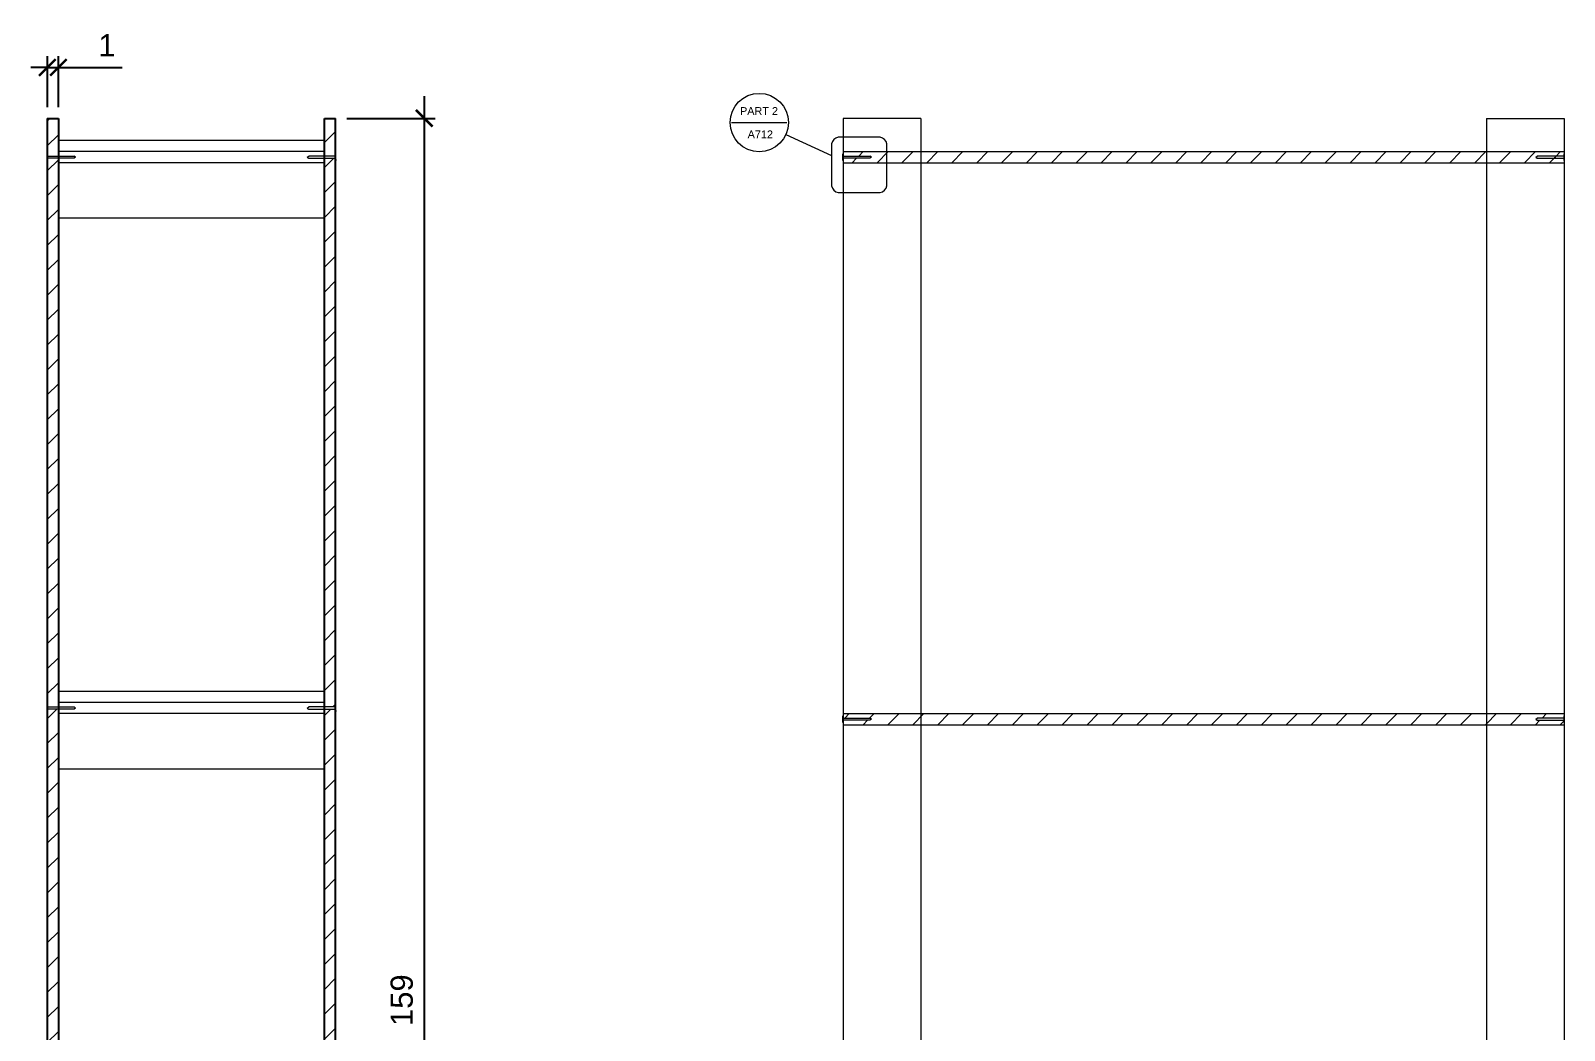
# Model space of a CAD drawing. Header units: centimetres. Extents: x 917 to 2835, y -35184 to -3253.
# Drawn here: x 1150.6 to 1288.9, y -3530 to -3439.9 of the extents above; entities that cross this region are included whole.
import ezdxf

# ---------------------------------------------------------------- set-up
doc = ezdxf.new("R2010")
doc.units = ezdxf.units.CM
for name, color, linetype, lineweight in [('A-ANNO-DIMS', 8, 'Continuous', 9), ('A-ANNO-SYMB', 3, 'Continuous', 18), ('A-FURN', 3, 'Continuous', 20), ('A-WALL-STUD', 9, 'Continuous', 5), ('sezione', 2, 'Continuous', 25)]:
    doc.layers.add(name, color=color, linetype=linetype, lineweight=lineweight)
doc.styles.get("Standard").update_dxf_attribs({"font": 'arial.ttf'})
doc.styles.add('stile2', font='calibril.ttf', dxfattribs={"height": 0.5})
doc.dimstyles.new('giulia', dxfattribs={"dimtxt": 2, "dimasz": 1.5, "dimexe": 1, "dimexo": 1, "dimgap": 1, "dimtad": 1, "dimtxsty": 'Standard', "dimblk": 'ARCHTICK', "dimcen": 2.5, "dimdle": 2, "dimadec": 0, "dimazin": 0, "dimtfac": 1, "dimtmove": 0, "dimatfit": 3, "dimldrblk": 'ARCHTICK', "dimfxl": 1, "dimarcsym": 0})

# ---------------------------------------------------------------- blocks, each defined once
blk = doc.blocks.new('_ArchTick')
at = {"color": 0, "linetype": 'ByBlock', "const_width": 0.15}
blk.add_lwpolyline([(-0.5, -0.5), (0.5, 0.5)], dxfattribs=at)
blk = doc.blocks.new('*D16')
at = {"layer": 'A-ANNO-DIMS', "color": 0, "lineweight": -2, "transparency": 16777216}
for p, q in [((1152.11, -3446.79), (1152.11, -3442.2)), ((1153.11, -3446.79), (1153.11, -3442.2)), ((1152.11, -3443.2), (1150.61, -3443.2)), ((1152.11, -3443.2), (1153.11, -3443.2)), ((1153.11, -3443.2), (1158.84, -3443.2))]:
    blk.add_line(p, q, dxfattribs=at)
at = {"layer": 'Defpoints', "color": 0, "transparency": 16777216}
for p in [(1153.11, -3443.2), (1152.11, -3447.79), (1153.11, -3447.79)]:
    blk.add_point(p, dxfattribs=at)
at = {"layer": 'A-ANNO-DIMS', "color": 0, "lineweight": -2, "transparency": 16777216, "xscale": 1.5, "yscale": 1.5, "zscale": 1.5}
blk.add_blockref('_ArchTick', (1152.11, -3443.2), dxfattribs=at)
at = {"layer": 'A-ANNO-DIMS', "color": 0, "lineweight": -2, "transparency": 16777216, "xscale": 1.5, "yscale": 1.5, "zscale": 1.5, "rotation": 180}
blk.add_blockref('_ArchTick', (1153.11, -3443.2), dxfattribs=at)
at = {"layer": 'A-ANNO-DIMS', "color": 0, "transparency": 16777216, "insert": (1157.47, -3441.2), "char_height": 2, "attachment_point": 5}
blk.add_mtext('1', dxfattribs=at)
blk = doc.blocks.new('*D44')
at = {"layer": 'A-ANNO-DIMS', "color": 0, "lineweight": -2, "transparency": 16777216}
for p, q in [((1186.09, -3445.79), (1186.09, -3608.79)), ((1179.1, -3447.79), (1187.09, -3447.79)), ((1179.1, -3606.79), (1187.09, -3606.79))]:
    blk.add_line(p, q, dxfattribs=at)
at = {"layer": 'Defpoints', "color": 0, "transparency": 16777216}
for p in [(1178.1, -3447.79), (1178.1, -3606.79), (1186.09, -3606.79)]:
    blk.add_point(p, dxfattribs=at)
at = {"layer": 'A-ANNO-DIMS', "color": 0, "lineweight": -2, "transparency": 16777216, "xscale": 1.5, "yscale": 1.5, "zscale": 1.5}
for p, rotation in [((1186.09, -3447.79), 90), ((1186.09, -3606.79), 270)]:
    blk.add_blockref('_ArchTick', p, dxfattribs=dict(at, rotation=rotation))
at = {"layer": 'A-ANNO-DIMS', "color": 0, "transparency": 16777216, "insert": (1184.07, -3527.29), "char_height": 2, "attachment_point": 5, "rotation": 90}
blk.add_mtext('159', dxfattribs=at)

msp = doc.modelspace()

# ---------------------------------------------------------------- hatches: boundary and pattern name
at = {"layer": 'A-WALL-STUD'}
h = msp.add_hatch(dxfattribs=at)
h.set_pattern_fill('ANSI31', color=256, scale=0.5)
h.paths.add_polyline_path([(1178.095, -3451.391), (1177.095, -3451.391), (1177.095, -3500.856), (1178.095, -3500.856)])
h.paths.add_polyline_path([(1178.095, -3447.794), (1177.095, -3447.794), (1177.095, -3451.195), (1178.095, -3451.195)])
h.paths.add_polyline_path([(1153.105, -3447.794), (1152.105, -3447.794), (1152.105, -3451.195), (1153.105, -3451.195)])
h.paths.add_polyline_path([(1153.105, -3451.391), (1152.105, -3451.391), (1152.105, -3500.856), (1153.105, -3500.856)])
h.paths.add_polyline_path([(1153.105, -3501.051), (1152.105, -3501.051), (1152.105, -3548.986), (1153.105, -3548.986)])
h.paths.add_polyline_path([(1178.095, -3501.051), (1177.095, -3501.051), (1177.095, -3551.536), (1178.095, -3551.536)])
h.paths.add_polyline_path([(1153.105, -3553.986), (1152.105, -3553.986), (1152.105, -3599.196), (1153.105, -3599.196)])
h.paths.add_polyline_path([(1178.095, -3551.731), (1177.095, -3551.731), (1177.095, -3599.196), (1178.095, -3599.196)])
h.paths.add_polyline_path([(1153.105, -3599.391), (1152.105, -3599.391), (1152.105, -3606.794), (1153.105, -3606.794)])
h.paths.add_polyline_path([(1178.095, -3599.391), (1177.095, -3599.391), (1177.095, -3606.794), (1178.095, -3606.794)])
h = msp.add_hatch(dxfattribs=at)
h.set_pattern_fill('ANSI31', color=256, scale=0.5)
h.paths.add_polyline_path([(1230.854, -3450.794), (1223.854, -3450.794), (1223.854, -3451.196), (1223.915, -3451.196), (1223.932, -3451.178), (1223.952, -3451.196), (1224.008, -3451.196), (1224.025, -3451.178), (1224.045, -3451.196), (1224.11, -3451.196), (1224.127, -3451.178), (1224.146, -3451.196), (1224.203, -3451.196), (1224.22, -3451.178), (1224.24, -3451.196), (1224.301, -3451.196), (1224.318, -3451.178), (1224.338, -3451.196), (1224.395, -3451.196), (1224.412, -3451.178), (1224.432, -3451.196), (1224.491, -3451.196), (1224.509, -3451.178), (1224.528, -3451.196), (1224.59, -3451.196), (1224.607, -3451.178), (1224.626, -3451.196), (1224.682, -3451.196), (1224.699, -3451.178), (1224.718, -3451.196), (1224.777, -3451.196), (1224.794, -3451.178), (1224.814, -3451.196), (1224.875, -3451.196), (1224.892, -3451.178), (1224.912, -3451.196), (1224.968, -3451.196), (1224.985, -3451.178), (1225.005, -3451.196), (1225.058, -3451.196), (1225.075, -3451.178), (1225.095, -3451.196), (1225.161, -3451.196), (1225.178, -3451.178), (1225.198, -3451.196), (1225.251, -3451.196), (1225.268, -3451.178), (1225.288, -3451.196), (1225.347, -3451.196), (1225.364, -3451.178), (1225.384, -3451.196), (1225.441, -3451.196), (1225.458, -3451.178), (1225.478, -3451.196), (1225.537, -3451.196), (1225.554, -3451.178), (1225.574, -3451.196), (1225.636, -3451.196), (1225.653, -3451.178), (1225.673, -3451.196), (1225.734, -3451.196), (1225.751, -3451.178), (1225.771, -3451.196), (1225.83, -3451.196), (1225.848, -3451.178), (1225.867, -3451.196), (1225.921, -3451.196), (1225.939, -3451.178), (1225.958, -3451.196), (1226.021, -3451.196), (1226.038, -3451.178), (1226.058, -3451.196), (1226.117, -3451.196), (1226.135, -3451.178), (1226.154, -3451.196), (1226.214, -3451.196), (1226.231, -3451.178), (1226.251, -3451.196), (1226.265, -3451.196), (1226.401, -3451.295), (1226.265, -3451.391), (1226.209, -3451.391), (1226.204, -3451.396), (1226.18, -3451.422), (1226.162, -3451.409), (1226.145, -3451.391), (1226.112, -3451.391), (1226.108, -3451.396), (1226.084, -3451.422), (1226.065, -3451.409), (1226.048, -3451.391), (1226.016, -3451.391), (1226.011, -3451.396), (1225.987, -3451.422), (1225.969, -3451.409), (1225.952, -3451.391), (1225.916, -3451.391), (1225.912, -3451.396), (1225.888, -3451.422), (1225.869, -3451.409), (1225.852, -3451.391), (1225.825, -3451.391), (1225.821, -3451.396), (1225.797, -3451.422), (1225.778, -3451.409), (1225.761, -3451.391), (1225.729, -3451.391), (1225.724, -3451.396), (1225.7, -3451.422), (1225.682, -3451.409), (1225.665, -3451.391), (1225.63, -3451.391), (1225.626, -3451.396), (1225.602, -3451.422), (1225.583, -3451.409), (1225.566, -3451.391), (1225.531, -3451.391), (1225.527, -3451.396), (1225.503, -3451.422), (1225.485, -3451.409), (1225.468, -3451.391), (1225.435, -3451.391), (1225.431, -3451.396), (1225.407, -3451.422), (1225.388, -3451.409), (1225.371, -3451.391), (1225.341, -3451.391), (1225.337, -3451.396), (1225.313, -3451.422), (1225.294, -3451.409), (1225.277, -3451.391), (1225.246, -3451.391), (1225.241, -3451.396), (1225.217, -3451.422), (1225.199, -3451.409), (1225.182, -3451.391), (1225.155, -3451.391), (1225.151, -3451.396), (1225.127, -3451.422), (1225.108, -3451.409), (1225.092, -3451.391), (1225.053, -3451.391), (1225.048, -3451.396), (1225.024, -3451.422), (1225.006, -3451.409), (1224.989, -3451.391), (1224.962, -3451.391), (1224.958, -3451.396), (1224.934, -3451.422), (1224.915, -3451.409), (1224.898, -3451.391), (1224.869, -3451.391), (1224.865, -3451.396), (1224.841, -3451.422), (1224.822, -3451.409), (1224.805, -3451.391), (1224.771, -3451.391), (1224.767, -3451.396), (1224.743, -3451.422), (1224.724, -3451.409), (1224.707, -3451.391), (1224.676, -3451.391), (1224.672, -3451.396), (1224.648, -3451.422), (1224.629, -3451.409), (1224.612, -3451.391), (1224.584, -3451.391), (1224.58, -3451.396), (1224.556, -3451.422), (1224.537, -3451.409), (1224.52, -3451.391), (1224.486, -3451.391), (1224.482, -3451.396), (1224.458, -3451.422), (1224.439, -3451.409), (1224.422, -3451.391), (1224.39, -3451.391), (1224.385, -3451.396), (1224.361, -3451.422), (1224.343, -3451.409), (1224.326, -3451.391), (1224.296, -3451.391), (1224.292, -3451.396), (1224.268, -3451.422), (1224.249, -3451.409), (1224.232, -3451.391), (1224.197, -3451.391), (1224.193, -3451.396), (1224.169, -3451.422), (1224.15, -3451.409), (1224.134, -3451.391), (1224.104, -3451.391), (1224.1, -3451.396), (1224.076, -3451.422), (1224.057, -3451.409), (1224.04, -3451.391), (1224.002, -3451.391), (1223.998, -3451.396), (1223.974, -3451.422), (1223.955, -3451.409), (1223.938, -3451.391), (1223.91, -3451.391), (1223.905, -3451.396), (1223.881, -3451.422), (1223.854, -3451.403), (1223.854, -3451.794), (1230.854, -3451.794)])
h.paths.add_polyline_path([(1281.854, -3450.794), (1230.854, -3450.794), (1230.854, -3451.794), (1281.854, -3451.794)])
h.paths.add_polyline_path([(1286.552, -3451.313), (1286.546, -3451.293), (1286.542, -3451.218), (1286.575, -3451.166), (1286.583, -3451.189), (1286.581, -3451.185), (1286.579, -3451.183), (1286.576, -3451.181), (1286.57, -3451.18), (1286.561, -3451.188), (1286.549, -3451.207), (1286.546, -3451.231), (1286.544, -3451.252), (1286.545, -3451.271), (1286.547, -3451.294), (1286.56, -3451.34), (1286.568, -3451.356), (1286.578, -3451.371), (1286.589, -3451.384), (1286.596, -3451.391), (1286.689, -3451.391), (1286.658, -3451.349), (1286.649, -3451.313), (1286.643, -3451.293), (1286.639, -3451.218), (1286.671, -3451.166), (1286.679, -3451.189), (1286.677, -3451.185), (1286.675, -3451.183), (1286.672, -3451.181), (1286.666, -3451.18), (1286.657, -3451.188), (1286.646, -3451.207), (1286.642, -3451.231), (1286.64, -3451.252), (1286.641, -3451.271), (1286.643, -3451.294), (1286.656, -3451.34), (1286.664, -3451.356), (1286.675, -3451.371), (1286.685, -3451.384), (1286.692, -3451.391), (1286.789, -3451.391), (1286.758, -3451.349), (1286.748, -3451.313), (1286.742, -3451.293), (1286.738, -3451.218), (1286.771, -3451.166), (1286.779, -3451.189), (1286.777, -3451.185), (1286.775, -3451.183), (1286.772, -3451.181), (1286.766, -3451.18), (1286.757, -3451.188), (1286.745, -3451.207), (1286.742, -3451.231), (1286.74, -3451.252), (1286.741, -3451.271), (1286.743, -3451.294), (1286.756, -3451.34), (1286.764, -3451.356), (1286.774, -3451.371), (1286.785, -3451.384), (1286.792, -3451.391), (1286.88, -3451.391), (1286.849, -3451.349), (1286.839, -3451.313), (1286.833, -3451.293), (1286.829, -3451.218), (1286.862, -3451.166), (1286.87, -3451.189), (1286.868, -3451.185), (1286.866, -3451.183), (1286.863, -3451.181), (1286.857, -3451.18), (1286.848, -3451.188), (1286.836, -3451.207), (1286.833, -3451.231), (1286.831, -3451.252), (1286.832, -3451.271), (1286.834, -3451.294), (1286.847, -3451.34), (1286.855, -3451.356), (1286.865, -3451.371), (1286.876, -3451.384), (1286.883, -3451.391), (1286.976, -3451.391), (1286.945, -3451.349), (1286.936, -3451.313), (1286.93, -3451.293), (1286.926, -3451.218), (1286.958, -3451.166), (1286.966, -3451.189), (1286.964, -3451.185), (1286.962, -3451.183), (1286.959, -3451.181), (1286.953, -3451.18), (1286.944, -3451.188), (1286.933, -3451.207), (1286.929, -3451.231), (1286.927, -3451.252), (1286.928, -3451.271), (1286.93, -3451.294), (1286.943, -3451.34), (1286.951, -3451.356), (1286.962, -3451.371), (1286.972, -3451.384), (1286.979, -3451.391), (1287.074, -3451.391), (1287.044, -3451.349), (1287.034, -3451.313), (1287.028, -3451.293), (1287.024, -3451.218), (1287.057, -3451.166), (1287.065, -3451.189), (1287.062, -3451.185), (1287.06, -3451.183), (1287.057, -3451.181), (1287.052, -3451.18), (1287.043, -3451.188), (1287.031, -3451.207), (1287.028, -3451.231), (1287.026, -3451.252), (1287.027, -3451.271), (1287.029, -3451.294), (1287.041, -3451.34), (1287.049, -3451.356), (1287.06, -3451.371), (1287.071, -3451.384), (1287.077, -3451.391), (1287.173, -3451.391), (1287.143, -3451.349), (1287.133, -3451.313), (1287.127, -3451.293), (1287.123, -3451.218), (1287.155, -3451.166), (1287.163, -3451.189), (1287.161, -3451.185), (1287.159, -3451.183), (1287.156, -3451.181), (1287.151, -3451.18), (1287.141, -3451.188), (1287.13, -3451.207), (1287.127, -3451.231), (1287.125, -3451.252), (1287.126, -3451.271), (1287.128, -3451.294), (1287.14, -3451.34), (1287.148, -3451.356), (1287.159, -3451.371), (1287.169, -3451.384), (1287.176, -3451.391), (1287.269, -3451.391), (1287.239, -3451.349), (1287.229, -3451.313), (1287.223, -3451.293), (1287.219, -3451.218), (1287.252, -3451.166), (1287.26, -3451.189), (1287.257, -3451.185), (1287.255, -3451.183), (1287.252, -3451.181), (1287.247, -3451.18), (1287.238, -3451.188), (1287.226, -3451.207), (1287.223, -3451.231), (1287.221, -3451.252), (1287.222, -3451.271), (1287.224, -3451.294), (1287.237, -3451.34), (1287.244, -3451.356), (1287.255, -3451.371), (1287.266, -3451.384), (1287.273, -3451.391), (1287.363, -3451.391), (1287.333, -3451.349), (1287.323, -3451.313), (1287.317, -3451.293), (1287.313, -3451.218), (1287.346, -3451.166), (1287.354, -3451.189), (1287.351, -3451.185), (1287.349, -3451.183), (1287.346, -3451.181), (1287.341, -3451.18), (1287.332, -3451.188), (1287.32, -3451.207), (1287.317, -3451.231), (1287.315, -3451.252), (1287.316, -3451.271), (1287.318, -3451.294), (1287.331, -3451.34), (1287.338, -3451.356), (1287.349, -3451.371), (1287.36, -3451.384), (1287.367, -3451.391), (1287.459, -3451.391), (1287.429, -3451.349), (1287.419, -3451.313), (1287.413, -3451.293), (1287.409, -3451.218), (1287.441, -3451.166), (1287.449, -3451.189), (1287.447, -3451.185), (1287.445, -3451.183), (1287.442, -3451.181), (1287.436, -3451.18), (1287.427, -3451.188), (1287.416, -3451.207), (1287.412, -3451.231), (1287.41, -3451.252), (1287.411, -3451.271), (1287.413, -3451.294), (1287.426, -3451.34), (1287.434, -3451.356), (1287.445, -3451.371), (1287.455, -3451.384), (1287.462, -3451.391), (1287.549, -3451.391), (1287.519, -3451.349), (1287.509, -3451.313), (1287.503, -3451.293), (1287.499, -3451.218), (1287.531, -3451.166), (1287.54, -3451.189), (1287.537, -3451.185), (1287.535, -3451.183), (1287.532, -3451.181), (1287.527, -3451.18), (1287.517, -3451.188), (1287.506, -3451.207), (1287.503, -3451.231), (1287.501, -3451.252), (1287.502, -3451.271), (1287.504, -3451.294), (1287.516, -3451.34), (1287.524, -3451.356), (1287.535, -3451.371), (1287.546, -3451.384), (1287.552, -3451.391), (1287.652, -3451.391), (1287.621, -3451.349), (1287.612, -3451.313), (1287.606, -3451.293), (1287.601, -3451.218), (1287.634, -3451.166), (1287.642, -3451.189), (1287.64, -3451.185), (1287.638, -3451.183), (1287.635, -3451.181), (1287.629, -3451.18), (1287.62, -3451.188), (1287.608, -3451.207), (1287.605, -3451.231), (1287.603, -3451.252), (1287.604, -3451.271), (1287.606, -3451.294), (1287.619, -3451.34), (1287.627, -3451.356), (1287.638, -3451.371), (1287.648, -3451.384), (1287.655, -3451.391), (1287.742, -3451.391), (1287.712, -3451.349), (1287.702, -3451.313), (1287.696, -3451.293), (1287.692, -3451.218), (1287.725, -3451.166), (1287.733, -3451.189), (1287.73, -3451.185), (1287.728, -3451.183), (1287.725, -3451.181), (1287.72, -3451.18), (1287.711, -3451.188), (1287.699, -3451.207), (1287.696, -3451.231), (1287.694, -3451.252), (1287.695, -3451.271), (1287.697, -3451.294), (1287.71, -3451.34), (1287.717, -3451.356), (1287.728, -3451.371), (1287.739, -3451.384), (1287.746, -3451.391), (1287.835, -3451.391), (1287.805, -3451.349), (1287.795, -3451.313), (1287.789, -3451.293), (1287.785, -3451.218), (1287.818, -3451.166), (1287.826, -3451.189), (1287.823, -3451.185), (1287.822, -3451.183), (1287.819, -3451.181), (1287.813, -3451.18), (1287.804, -3451.188), (1287.792, -3451.207), (1287.789, -3451.231), (1287.787, -3451.252), (1287.788, -3451.271), (1287.79, -3451.294), (1287.803, -3451.34), (1287.81, -3451.356), (1287.821, -3451.371), (1287.832, -3451.384), (1287.839, -3451.391), (1287.933, -3451.391), (1287.903, -3451.349), (1287.893, -3451.313), (1287.887, -3451.293), (1287.883, -3451.218), (1287.916, -3451.166), (1287.924, -3451.189), (1287.921, -3451.185), (1287.919, -3451.183), (1287.916, -3451.181), (1287.911, -3451.18), (1287.902, -3451.188), (1287.89, -3451.207), (1287.887, -3451.231), (1287.885, -3451.252), (1287.886, -3451.271), (1287.888, -3451.294), (1287.9, -3451.34), (1287.908, -3451.356), (1287.919, -3451.371), (1287.93, -3451.384), (1287.937, -3451.391), (1288.029, -3451.391), (1287.998, -3451.349), (1287.988, -3451.313), (1287.982, -3451.293), (1287.978, -3451.218), (1288.011, -3451.166), (1288.019, -3451.189), (1288.017, -3451.185), (1288.015, -3451.183), (1288.012, -3451.181), (1288.006, -3451.18), (1287.997, -3451.188), (1287.985, -3451.207), (1287.982, -3451.231), (1287.98, -3451.252), (1287.981, -3451.271), (1287.983, -3451.294), (1287.996, -3451.34), (1288.004, -3451.356), (1288.014, -3451.371), (1288.025, -3451.384), (1288.032, -3451.391), (1288.121, -3451.391), (1288.09, -3451.349), (1288.08, -3451.313), (1288.074, -3451.293), (1288.07, -3451.218), (1288.103, -3451.166), (1288.111, -3451.189), (1288.109, -3451.185), (1288.107, -3451.183), (1288.104, -3451.181), (1288.098, -3451.18), (1288.089, -3451.188), (1288.077, -3451.207), (1288.074, -3451.231), (1288.072, -3451.252), (1288.073, -3451.271), (1288.075, -3451.294), (1288.088, -3451.34), (1288.096, -3451.356), (1288.106, -3451.371), (1288.117, -3451.384), (1288.124, -3451.391), (1288.219, -3451.391), (1288.188, -3451.349), (1288.178, -3451.313), (1288.172, -3451.293), (1288.168, -3451.218), (1288.201, -3451.166), (1288.209, -3451.189), (1288.207, -3451.185), (1288.205, -3451.183), (1288.202, -3451.181), (1288.196, -3451.18), (1288.187, -3451.188), (1288.175, -3451.207), (1288.172, -3451.231), (1288.17, -3451.252), (1288.171, -3451.271), (1288.173, -3451.294), (1288.186, -3451.34), (1288.194, -3451.356), (1288.204, -3451.371), (1288.215, -3451.384), (1288.222, -3451.391), (1288.315, -3451.391), (1288.285, -3451.349), (1288.275, -3451.313), (1288.269, -3451.293), (1288.265, -3451.218), (1288.297, -3451.166), (1288.305, -3451.189), (1288.303, -3451.185), (1288.301, -3451.183), (1288.298, -3451.181), (1288.292, -3451.18), (1288.283, -3451.188), (1288.272, -3451.207), (1288.268, -3451.231), (1288.266, -3451.252), (1288.267, -3451.271), (1288.269, -3451.294), (1288.282, -3451.34), (1288.29, -3451.356), (1288.301, -3451.371), (1288.311, -3451.384), (1288.318, -3451.391), (1288.409, -3451.391), (1288.378, -3451.349), (1288.368, -3451.313), (1288.363, -3451.293), (1288.358, -3451.218), (1288.391, -3451.166), (1288.399, -3451.189), (1288.397, -3451.185), (1288.395, -3451.183), (1288.392, -3451.181), (1288.386, -3451.18), (1288.377, -3451.188), (1288.365, -3451.207), (1288.362, -3451.231), (1288.36, -3451.252), (1288.361, -3451.271), (1288.363, -3451.294), (1288.376, -3451.34), (1288.384, -3451.356), (1288.394, -3451.371), (1288.405, -3451.384), (1288.412, -3451.391), (1288.507, -3451.391), (1288.477, -3451.349), (1288.467, -3451.313), (1288.461, -3451.293), (1288.457, -3451.218), (1288.489, -3451.166), (1288.498, -3451.189), (1288.495, -3451.185), (1288.493, -3451.183), (1288.49, -3451.181), (1288.485, -3451.18), (1288.475, -3451.188), (1288.464, -3451.207), (1288.461, -3451.231), (1288.459, -3451.252), (1288.46, -3451.271), (1288.462, -3451.294), (1288.474, -3451.34), (1288.482, -3451.356), (1288.493, -3451.371), (1288.504, -3451.384), (1288.51, -3451.391), (1288.601, -3451.391), (1288.57, -3451.349), (1288.56, -3451.313), (1288.554, -3451.293), (1288.55, -3451.218), (1288.583, -3451.166), (1288.591, -3451.189), (1288.589, -3451.185), (1288.587, -3451.183), (1288.584, -3451.181), (1288.578, -3451.18), (1288.569, -3451.188), (1288.557, -3451.207), (1288.554, -3451.231), (1288.552, -3451.252), (1288.553, -3451.271), (1288.555, -3451.294), (1288.568, -3451.34), (1288.576, -3451.356), (1288.586, -3451.371), (1288.597, -3451.384), (1288.604, -3451.391), (1288.702, -3451.391), (1288.672, -3451.349), (1288.662, -3451.313), (1288.656, -3451.293), (1288.652, -3451.218), (1288.685, -3451.166), (1288.693, -3451.189), (1288.69, -3451.185), (1288.688, -3451.183), (1288.685, -3451.181), (1288.68, -3451.18), (1288.671, -3451.188), (1288.659, -3451.207), (1288.656, -3451.231), (1288.654, -3451.252), (1288.655, -3451.271), (1288.657, -3451.294), (1288.669, -3451.34), (1288.677, -3451.356), (1288.688, -3451.371), (1288.699, -3451.384), (1288.705, -3451.391), (1288.798, -3451.391), (1288.854, -3451.391, -0.2131341), (1288.854, -3451.195), (1288.854, -3450.794), (1281.854, -3450.794), (1281.854, -3451.794), (1288.854, -3451.794), (1288.854, -3451.391), (1288.82, -3451.391), (1288.761, -3451.391), (1288.752, -3451.423), (1288.686, -3451.391), (1288.659, -3451.391), (1288.651, -3451.423), (1288.585, -3451.391), (1288.566, -3451.391), (1288.557, -3451.423), (1288.491, -3451.391), (1288.468, -3451.391), (1288.459, -3451.423), (1288.393, -3451.391), (1288.374, -3451.391), (1288.365, -3451.423), (1288.299, -3451.391), (1288.278, -3451.391), (1288.269, -3451.423), (1288.203, -3451.391), (1288.179, -3451.391), (1288.171, -3451.423), (1288.105, -3451.391), (1288.087, -3451.391), (1288.079, -3451.423), (1288.013, -3451.391), (1287.992, -3451.391), (1287.984, -3451.423), (1287.917, -3451.391), (1287.894, -3451.391), (1287.886, -3451.423), (1287.819, -3451.391), (1287.801, -3451.391), (1287.793, -3451.423), (1287.726, -3451.391), (1287.711, -3451.391), (1287.702, -3451.423), (1287.636, -3451.391), (1287.608, -3451.391), (1287.599, -3451.423), (1287.533, -3451.391), (1287.518, -3451.391), (1287.509, -3451.423), (1287.443, -3451.391), (1287.422, -3451.391), (1287.414, -3451.423), (1287.347, -3451.391), (1287.328, -3451.391), (1287.32, -3451.423), (1287.253, -3451.391), (1287.232, -3451.391), (1287.223, -3451.423), (1287.157, -3451.391), (1287.133, -3451.391), (1287.124, -3451.423), (1287.058, -3451.391), (1287.035, -3451.391), (1287.026, -3451.423), (1286.96, -3451.391), (1286.939, -3451.391), (1286.93, -3451.423), (1286.864, -3451.391), (1286.848, -3451.391), (1286.839, -3451.423), (1286.773, -3451.391), (1286.748, -3451.391), (1286.739, -3451.423), (1286.673, -3451.391), (1286.651, -3451.391), (1286.643, -3451.423), (1286.577, -3451.391), (1286.593, -3451.391), (1286.562, -3451.349)])
h.paths.add_polyline_path([(1286.469, -3451.285), (1286.469, -3451.286), (1286.469, -3451.272)], flags=16)
h.paths.add_polyline_path([(1286.454, -3451.198), (1286.464, -3451.188), (1286.453, -3451.207), (1286.449, -3451.231), (1286.447, -3451.252), (1286.449, -3451.271), (1286.45, -3451.294), (1286.463, -3451.34), (1286.471, -3451.356), (1286.482, -3451.371), (1286.492, -3451.384), (1286.517, -3451.408), (1286.518, -3451.409), (1286.527, -3451.414), (1286.548, -3451.416), (1286.553, -3451.399), (1286.543, -3451.421), (1286.518, -3451.409), (1286.517, -3451.408), (1286.495, -3451.389), (1286.466, -3451.349), (1286.456, -3451.313), (1286.45, -3451.293), (1286.447, -3451.247)], flags=16)
h.paths.add_polyline_path([(1230.854, -3501.454), (1223.854, -3501.454), (1223.854, -3501.856), (1223.92, -3501.856), (1223.92, -3501.855), (1223.93, -3501.827), (1223.949, -3501.856), (1224.013, -3501.856), (1224.013, -3501.855), (1224.023, -3501.827), (1224.042, -3501.856), (1224.114, -3501.856), (1224.115, -3501.855), (1224.125, -3501.827), (1224.143, -3501.856), (1224.208, -3501.856), (1224.208, -3501.855), (1224.218, -3501.827), (1224.237, -3501.856), (1224.306, -3501.856), (1224.307, -3501.855), (1224.317, -3501.827), (1224.335, -3501.856), (1224.4, -3501.856), (1224.4, -3501.855), (1224.411, -3501.827), (1224.429, -3501.856), (1224.496, -3501.856), (1224.497, -3501.855), (1224.507, -3501.827), (1224.525, -3501.856), (1224.594, -3501.856), (1224.595, -3501.855), (1224.605, -3501.827), (1224.623, -3501.856), (1224.686, -3501.856), (1224.687, -3501.855), (1224.697, -3501.827), (1224.715, -3501.856), (1224.782, -3501.856), (1224.782, -3501.855), (1224.792, -3501.827), (1224.811, -3501.856), (1224.88, -3501.856), (1224.88, -3501.855), (1224.89, -3501.827), (1224.908, -3501.856), (1224.973, -3501.856), (1224.973, -3501.855), (1224.983, -3501.827), (1225.002, -3501.856), (1225.063, -3501.856), (1225.064, -3501.855), (1225.074, -3501.827), (1225.092, -3501.856), (1225.166, -3501.856), (1225.166, -3501.855), (1225.176, -3501.827), (1225.195, -3501.856), (1225.256, -3501.856), (1225.256, -3501.855), (1225.267, -3501.827), (1225.285, -3501.856), (1225.352, -3501.856), (1225.352, -3501.855), (1225.362, -3501.827), (1225.38, -3501.856), (1225.446, -3501.856), (1225.446, -3501.855), (1225.456, -3501.827), (1225.474, -3501.856), (1225.542, -3501.856), (1225.542, -3501.855), (1225.552, -3501.827), (1225.571, -3501.856), (1225.641, -3501.856), (1225.641, -3501.855), (1225.651, -3501.827), (1225.67, -3501.856), (1225.739, -3501.856), (1225.74, -3501.855), (1225.75, -3501.827), (1225.768, -3501.856), (1225.835, -3501.856), (1225.836, -3501.855), (1225.846, -3501.827), (1225.864, -3501.856), (1225.926, -3501.856), (1225.927, -3501.855), (1225.937, -3501.827), (1225.955, -3501.856), (1226.026, -3501.856), (1226.026, -3501.855), (1226.037, -3501.827), (1226.055, -3501.856), (1226.122, -3501.856), (1226.123, -3501.855), (1226.133, -3501.827), (1226.151, -3501.856), (1226.219, -3501.856), (1226.219, -3501.855), (1226.229, -3501.827), (1226.233, -3501.833), (1226.401, -3501.955), (1226.202, -3502.097), (1226.136, -3502.051), (1226.112, -3502.051), (1226.108, -3502.056), (1226.069, -3502.099), (1226.056, -3502.051), (1226.016, -3502.051), (1226.011, -3502.056), (1225.973, -3502.099), (1225.96, -3502.051), (1225.916, -3502.051), (1225.912, -3502.056), (1225.873, -3502.099), (1225.86, -3502.051), (1225.825, -3502.051), (1225.821, -3502.056), (1225.782, -3502.099), (1225.769, -3502.051), (1225.729, -3502.051), (1225.724, -3502.056), (1225.686, -3502.099), (1225.673, -3502.051), (1225.63, -3502.051), (1225.626, -3502.056), (1225.587, -3502.099), (1225.575, -3502.051), (1225.531, -3502.051), (1225.527, -3502.056), (1225.488, -3502.099), (1225.476, -3502.051), (1225.435, -3502.051), (1225.431, -3502.056), (1225.392, -3502.099), (1225.38, -3502.051), (1225.341, -3502.051), (1225.337, -3502.056), (1225.298, -3502.099), (1225.286, -3502.051), (1225.246, -3502.051), (1225.241, -3502.056), (1225.202, -3502.099), (1225.19, -3502.051), (1225.155, -3502.051), (1225.151, -3502.056), (1225.112, -3502.099), (1225.1, -3502.051), (1225.053, -3502.051), (1225.048, -3502.056), (1225.01, -3502.099), (1224.997, -3502.051), (1224.962, -3502.051), (1224.958, -3502.056), (1224.919, -3502.099), (1224.907, -3502.051), (1224.869, -3502.051), (1224.865, -3502.056), (1224.826, -3502.099), (1224.813, -3502.051), (1224.771, -3502.051), (1224.767, -3502.056), (1224.728, -3502.099), (1224.716, -3502.051), (1224.676, -3502.051), (1224.672, -3502.056), (1224.633, -3502.099), (1224.62, -3502.051), (1224.584, -3502.051), (1224.58, -3502.056), (1224.541, -3502.099), (1224.528, -3502.051), (1224.486, -3502.051), (1224.482, -3502.056), (1224.443, -3502.099), (1224.43, -3502.051), (1224.39, -3502.051), (1224.385, -3502.056), (1224.346, -3502.099), (1224.334, -3502.051), (1224.296, -3502.051), (1224.292, -3502.056), (1224.253, -3502.099), (1224.24, -3502.051), (1224.197, -3502.051), (1224.193, -3502.056), (1224.154, -3502.099), (1224.142, -3502.051), (1224.104, -3502.051), (1224.1, -3502.056), (1224.061, -3502.099), (1224.048, -3502.051), (1224.002, -3502.051), (1223.998, -3502.056), (1223.959, -3502.099), (1223.947, -3502.051), (1223.91, -3502.051), (1223.905, -3502.056), (1223.854, -3502.112), (1223.854, -3502.454), (1230.854, -3502.454)])
h.paths.add_polyline_path([(1281.854, -3501.454), (1230.854, -3501.454), (1230.854, -3502.454), (1281.854, -3502.454)])
h = msp.add_hatch(dxfattribs=at)
h.set_pattern_fill('ANSI31', color=256, scale=0.5)
h.paths.add_polyline_path([(1288.854, -3501.454), (1281.854, -3501.454), (1281.854, -3502.454), (1288.854, -3502.454), (1288.854, -3502.067), (1288.849, -3502.065), (1288.83, -3502.085), (1288.803, -3502.055), (1288.798, -3502.051), (1288.761, -3502.051), (1288.752, -3502.083), (1288.686, -3502.051), (1288.659, -3502.051), (1288.651, -3502.083), (1288.585, -3502.051), (1288.566, -3502.051), (1288.557, -3502.083), (1288.491, -3502.051), (1288.468, -3502.051), (1288.459, -3502.083), (1288.393, -3502.051), (1288.374, -3502.051), (1288.365, -3502.083), (1288.299, -3502.051), (1288.278, -3502.051), (1288.269, -3502.083), (1288.203, -3502.051), (1288.179, -3502.051), (1288.171, -3502.083), (1288.105, -3502.051), (1288.087, -3502.051), (1288.079, -3502.083), (1288.013, -3502.051), (1287.992, -3502.051), (1287.984, -3502.083), (1287.917, -3502.051), (1287.894, -3502.051), (1287.886, -3502.083), (1287.819, -3502.051), (1287.801, -3502.051), (1287.793, -3502.083), (1287.726, -3502.051), (1287.711, -3502.051), (1287.702, -3502.083), (1287.636, -3502.051), (1287.608, -3502.051), (1287.599, -3502.083), (1287.534, -3502.051), (1287.49, -3502.081), (1287.466, -3502.055), (1287.462, -3502.051), (1287.422, -3502.051), (1287.414, -3502.083), (1287.347, -3502.051), (1287.328, -3502.051), (1287.32, -3502.083), (1287.253, -3502.051), (1287.232, -3502.051), (1287.223, -3502.083), (1287.157, -3502.051), (1287.133, -3502.051), (1287.124, -3502.083), (1287.058, -3502.051), (1287.035, -3502.051), (1287.026, -3502.083), (1286.96, -3502.051), (1286.939, -3502.051), (1286.93, -3502.083), (1286.864, -3502.051), (1286.848, -3502.051), (1286.839, -3502.083), (1286.773, -3502.051), (1286.748, -3502.051), (1286.739, -3502.083), (1286.673, -3502.051), (1286.651, -3502.051), (1286.643, -3502.083), (1286.577, -3502.051), (1286.555, -3502.051), (1286.546, -3502.083), (1286.48, -3502.051), (1286.442, -3502.051), (1286.307, -3501.954), (1286.474, -3501.832), (1286.464, -3501.848), (1286.473, -3501.84), (1286.486, -3501.842), (1286.485, -3501.846), (1286.491, -3501.855), (1286.557, -3501.855), (1286.575, -3501.826), (1286.583, -3501.849), (1286.587, -3501.855), (1286.653, -3501.855), (1286.671, -3501.826), (1286.679, -3501.849), (1286.683, -3501.855), (1286.753, -3501.855), (1286.771, -3501.826), (1286.779, -3501.849), (1286.783, -3501.855), (1286.844, -3501.855), (1286.862, -3501.826), (1286.87, -3501.849), (1286.874, -3501.855), (1286.94, -3501.855), (1286.958, -3501.826), (1286.966, -3501.849), (1286.97, -3501.855), (1287.038, -3501.855), (1287.057, -3501.826), (1287.065, -3501.849), (1287.069, -3501.855), (1287.137, -3501.855), (1287.155, -3501.826), (1287.163, -3501.849), (1287.168, -3501.855), (1287.233, -3501.855), (1287.252, -3501.826), (1287.26, -3501.849), (1287.264, -3501.855), (1287.327, -3501.855), (1287.346, -3501.826), (1287.354, -3501.849), (1287.358, -3501.855), (1287.423, -3501.855), (1287.441, -3501.826), (1287.449, -3501.849), (1287.453, -3501.855), (1287.513, -3501.855), (1287.531, -3501.826), (1287.54, -3501.849), (1287.544, -3501.855), (1287.616, -3501.855), (1287.634, -3501.826), (1287.642, -3501.849), (1287.646, -3501.855), (1287.706, -3501.855), (1287.725, -3501.826), (1287.733, -3501.849), (1287.737, -3501.855), (1287.799, -3501.855), (1287.818, -3501.826), (1287.826, -3501.849), (1287.83, -3501.855), (1287.897, -3501.855), (1287.916, -3501.826), (1287.924, -3501.849), (1287.928, -3501.855), (1287.992, -3501.855), (1288.011, -3501.826), (1288.019, -3501.849), (1288.023, -3501.855), (1288.084, -3501.855), (1288.103, -3501.826), (1288.111, -3501.849), (1288.115, -3501.855), (1288.183, -3501.855), (1288.201, -3501.826), (1288.209, -3501.849), (1288.213, -3501.855), (1288.279, -3501.855), (1288.297, -3501.826), (1288.305, -3501.849), (1288.31, -3501.855), (1288.373, -3501.855), (1288.391, -3501.826), (1288.399, -3501.849), (1288.403, -3501.855), (1288.471, -3501.855), (1288.489, -3501.826), (1288.498, -3501.849), (1288.502, -3501.855), (1288.564, -3501.855), (1288.583, -3501.826), (1288.591, -3501.849), (1288.595, -3501.855), (1288.666, -3501.855), (1288.685, -3501.826), (1288.693, -3501.849), (1288.697, -3501.855), (1288.759, -3501.855), (1288.777, -3501.826), (1288.785, -3501.849), (1288.79, -3501.855), (1288.854, -3501.855)])

# ---------------------------------------------------------------- linework, layer by layer
at = {"layer": 'A-ANNO-SYMB'}
for p, q in [((1213.795, -3448.167), (1218.795, -3448.167)), ((1218.685, -3449.259), (1222.812, -3451.146))]:
    msp.add_line(p, q, dxfattribs=at)
at = {"layer": 'A-ANNO-SYMB', "color": 6}
for p, q in [((1227.207, -3449.489), (1223.416, -3449.489)), ((1222.812, -3450.094), (1222.812, -3453.885)), ((1227.812, -3453.885), (1227.812, -3450.094)), ((1223.416, -3454.489), (1227.207, -3454.489))]:
    msp.add_line(p, q, dxfattribs=at)
msp.add_circle((1216.295, -3448.167), 2.628, dxfattribs=at)
for centre, start, end in [((1223.614, -3450.292), 103.85533, 166.14467), ((1227.009, -3450.292), 13.85533, 76.14467), ((1223.614, -3453.687), 193.85533, 256.14467), ((1227.009, -3453.687), 283.85533, 346.14467)]:
    msp.add_arc(centre, 0.826, start, end, dxfattribs=at)
at = {"layer": 'A-FURN'}
for p, q in [((1223.854, -3447.794), (1223.854, -3606.794)), ((1230.854, -3447.794), (1223.854, -3447.794)), ((1230.854, -3447.794), (1230.854, -3606.794)), ((1281.854, -3447.794), (1281.854, -3606.794)), ((1281.854, -3447.794), (1288.854, -3447.794)), ((1288.854, -3447.794), (1288.854, -3606.794)), ((1177.095, -3449.794), (1153.105, -3449.794)), ((1177.095, -3450.794), (1153.105, -3450.794)), ((1223.854, -3450.794), (1288.854, -3450.794)), ((1177.095, -3451.794), (1153.105, -3451.794)), ((1223.854, -3451.794), (1288.854, -3451.794)), ((1177.095, -3456.794), (1153.105, -3456.794)), ((1177.095, -3499.454), (1153.105, -3499.454)), ((1177.095, -3500.454), (1153.105, -3500.454)), ((1177.095, -3501.454), (1153.105, -3501.454)), ((1223.854, -3501.454), (1288.854, -3501.454)), ((1223.854, -3502.454), (1288.854, -3502.454)), ((1177.095, -3506.454), (1153.105, -3506.454))]:
    msp.add_line(p, q, dxfattribs=at)
at = {"layer": 'A-FURN', "color": 8}
for p, q in [((1152.078, -3451.596), (1152.078, -3450.991)), ((1152.078, -3450.991), (1152.091, -3450.991)), ((1152.105, -3451.195), (1152.092, -3450.991)), ((1152.105, -3451.195), (1154.517, -3451.195)), ((1154.652, -3451.294), (1154.517, -3451.195)), ((1154.652, -3451.294), (1154.517, -3451.391)), ((1175.549, -3451.294), (1175.684, -3451.195)), ((1175.549, -3451.294), (1175.684, -3451.391)), ((1178.095, -3451.195), (1175.684, -3451.195)), ((1178.095, -3451.195), (1178.109, -3450.991)), ((1178.123, -3450.991), (1178.109, -3450.991)), ((1178.123, -3451.596), (1178.123, -3450.991)), ((1223.826, -3451.596), (1223.826, -3450.992)), ((1223.826, -3450.992), (1223.84, -3450.992)), ((1223.854, -3451.196), (1223.84, -3450.992)), ((1223.854, -3451.196), (1226.265, -3451.196)), ((1226.401, -3451.295), (1226.265, -3451.196)), ((1226.401, -3451.295), (1226.265, -3451.391)), ((1286.307, -3451.294), (1286.442, -3451.195)), ((1286.307, -3451.294), (1286.442, -3451.391)), ((1288.854, -3451.195), (1286.442, -3451.195)), ((1288.854, -3451.195), (1288.868, -3450.991)), ((1288.882, -3450.991), (1288.868, -3450.991)), ((1288.882, -3451.596), (1288.882, -3450.991)), ((1152.092, -3451.596), (1152.078, -3451.596)), ((1152.105, -3451.391), (1152.092, -3451.596)), ((1154.517, -3451.391), (1152.105, -3451.391)), ((1175.684, -3451.391), (1178.095, -3451.391)), ((1178.095, -3451.391), (1178.109, -3451.596)), ((1178.109, -3451.596), (1178.123, -3451.596)), ((1223.84, -3451.596), (1223.826, -3451.596)), ((1223.854, -3451.391), (1223.84, -3451.596)), ((1226.265, -3451.391), (1223.854, -3451.391)), ((1286.442, -3451.391), (1288.854, -3451.391)), ((1288.854, -3451.391), (1288.868, -3451.596)), ((1288.868, -3451.596), (1288.882, -3451.596)), ((1152.078, -3501.256), (1152.078, -3500.652)), ((1152.078, -3500.652), (1152.091, -3500.652)), ((1152.105, -3500.856), (1152.092, -3500.652)), ((1152.105, -3501.051), (1152.092, -3501.256)), ((1152.105, -3500.856), (1154.517, -3500.856)), ((1154.517, -3501.051), (1152.105, -3501.051)), ((1154.652, -3500.955), (1154.517, -3500.856)), ((1154.652, -3500.955), (1154.517, -3501.051)), ((1175.549, -3500.955), (1175.684, -3500.856)), ((1175.549, -3500.955), (1175.684, -3501.051)), ((1178.095, -3500.856), (1175.684, -3500.856)), ((1175.684, -3501.051), (1178.095, -3501.051)), ((1178.095, -3500.856), (1178.109, -3500.652)), ((1178.095, -3501.051), (1178.109, -3501.256)), ((1178.123, -3500.652), (1178.109, -3500.652)), ((1178.123, -3501.256), (1178.123, -3500.652)), ((1152.092, -3501.256), (1152.078, -3501.256)), ((1178.109, -3501.256), (1178.123, -3501.256)), ((1223.826, -3502.256), (1223.826, -3501.652)), ((1223.826, -3501.652), (1223.84, -3501.652)), ((1223.84, -3502.256), (1223.826, -3502.256)), ((1223.854, -3501.856), (1223.84, -3501.652)), ((1223.854, -3502.051), (1223.84, -3502.256)), ((1223.854, -3501.856), (1226.265, -3501.856)), ((1226.265, -3502.051), (1223.854, -3502.051)), ((1226.401, -3501.955), (1226.265, -3501.856)), ((1226.401, -3501.955), (1226.265, -3502.051)), ((1286.307, -3501.954), (1286.442, -3501.855)), ((1286.307, -3501.954), (1286.442, -3502.051)), ((1288.854, -3501.855), (1286.442, -3501.855)), ((1286.442, -3502.051), (1288.854, -3502.051)), ((1288.854, -3501.855), (1288.868, -3501.651)), ((1288.854, -3502.051), (1288.868, -3502.256)), ((1288.882, -3501.651), (1288.868, -3501.651)), ((1288.868, -3502.256), (1288.882, -3502.256)), ((1288.882, -3502.256), (1288.882, -3501.651))]:
    msp.add_line(p, q, dxfattribs=at)
at = {"layer": 'sezione'}
for p, q in [((1152.105, -3447.794), (1153.105, -3447.794)), ((1152.105, -3447.794), (1152.105, -3606.794)), ((1153.105, -3447.794), (1153.105, -3606.794)), ((1177.095, -3447.794), (1178.095, -3447.794)), ((1177.095, -3606.794), (1177.095, -3447.794)), ((1178.095, -3606.794), (1178.095, -3447.794))]:
    msp.add_line(p, q, dxfattribs=at)

# ---------------------------------------------------------------- texts
at = {"layer": 'A-ANNO-SYMB', "char_height": 0.7, "attachment_point": 1, "style": 'stile2'}
for s, insert in [('{\\fArial|b0|i0|c0|p34;PART 2}', (1214.56, -3446.779)), ('{\\fArial|b0|i0|c0|p34;A712}', (1215.248, -3448.885))]:
    msp.add_mtext_dynamic_manual_height_columns(s, width=3.57485, gutter_width=2.5, heights=[0], dxfattribs=dict(at, insert=insert))

# ---------------------------------------------------------------- dimensions: what is measured, and where the dimension line sits
at = {"layer": 'A-ANNO-DIMS'}
dim = msp.add_linear_dim(base=(1153.105, -3443.204), p1=(1152.105, -3447.794), p2=(1153.105, -3447.794), dimstyle='giulia', dxfattribs=at)
dim.commit()
dim.dimension.update_dxf_attribs({"geometry": '*D16', "text_midpoint": (1157.474, -3441.2)})
dim = msp.add_linear_dim(base=(1186.09, -3606.794), p1=(1178.095, -3447.794), p2=(1178.095, -3606.794), angle=90, dimstyle='giulia', dxfattribs=at)
dim.commit()
dim.dimension.update_dxf_attribs({"geometry": '*D44', "text_midpoint": (1184.069, -3527.294)})

doc.saveas('drawing.dxf')
